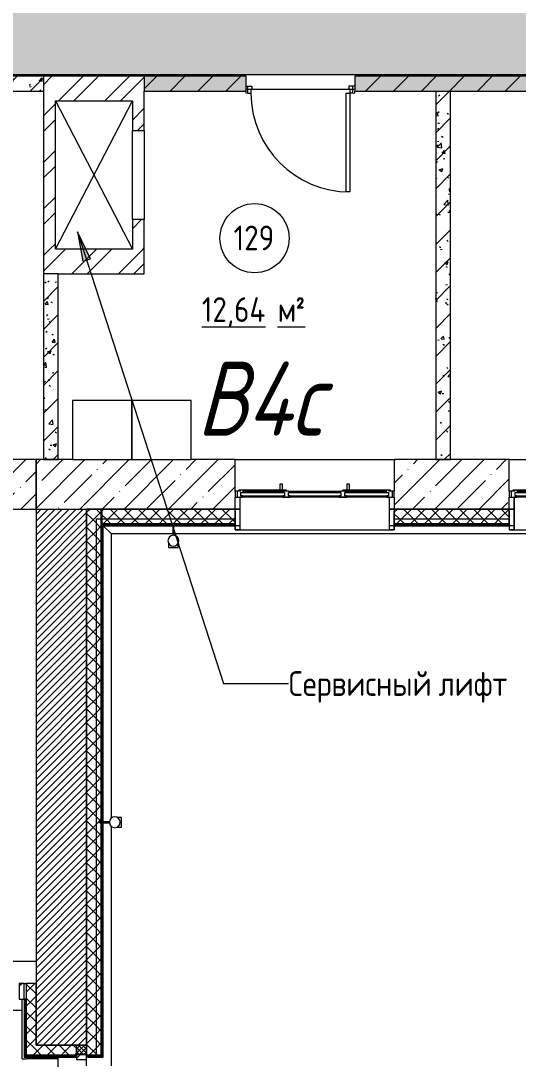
# Model space of a CAD drawing. Header units: millimetres. Extents: x -515342 to 330399, y -224905 to 507333.
# Drawn here: x -315253 to -310217, y -38691 to -28182 of the extents above; entities that cross this region are included whole.
import ezdxf

# ---------------------------------------------------------------- set-up
doc = ezdxf.new("R2010")
doc.units = ezdxf.units.MM
doc.linetypes.add('ASVP_Невидимые', pattern=[5, 3, -2])
doc.linetypes.add('ASVP_Штриховая_ш3 п1_5', pattern=[4.5, 3, -1.5])
doc.layers.get('0').update_dxf_attribs({"lineweight": 0})
for name, color, linetype, lineweight in [('_ Окна', 7, 'Continuous', 0), ('Аннотация', 7, 'Continuous', 0), ('Витраж', 7, 'Continuous', 0), ('Двери', 7, 'Continuous', 0), ('Линии', 7, 'Continuous', 0), ('Линии разделители', 7, 'ASVP_Штриховая_ш3 п1_5', 0), ('Марки помещений', 7, 'Continuous', 0), ('Мебель', 7, 'Continuous', 0), ('Обобщенные модели', 7, 'Continuous', 0), ('Ограждение', 7, 'Continuous', 0), ('Окна', 7, 'Continuous', 0), ('Панели витража', 7, 'Continuous', 0), ('Перекрытие', 7, 'Continuous', 0), ('Стены внутренние', 7, 'Continuous', 0), ('Стены наружные', 7, 'Continuous', 0), ('Стены несущие', 7, 'Continuous', 0), ('Стены отделка', 7, 'Continuous', 0), ('Стены перегородки', 7, 'Continuous', 0), ('Стены штриховка', 7, 'Continuous', 0), ('экспертиза категории', 1, 'Continuous', 0), ('экспертиза условные обозначения', 1, 'Continuous', 0)]:
    doc.layers.add(name, color=color, linetype=linetype, lineweight=lineweight)
doc.styles.add('GOST Common_1', font='', dxfattribs={"width": 0.9, "height": 250})
doc.styles.add('GOST Common_2', font='', dxfattribs={"width": 0.9, "height": 250})
doc.styles.add('mytext', font='isocpeur.ttf', dxfattribs={"width": 0.8, "oblique": 14.999978})
doc.styles.get('GOST Common_1').set_extended_font_data('GOST Common')
doc.styles.get('GOST Common_2').set_extended_font_data('GOST Common')
pattern_1 = [(45, (0, 0), (-70.71068, 70.71068), []), (135, (0, 0), (-70.71068, -70.71068), [])]
pattern_2 = [(45, (-374753.14, -35598.53), (-141.42136, 141.42136), [])]
pattern_3 = [(50, (-374753.14, -35598.53), (364.3679, -31.8783), [38.1, -419.1]), (355, (-374753.14, -35598.53), (-70.4859, 382.1133), [30.48, -335.28]), (100.451, (-374722.78, -35601.2), (293.885, 350.2334), [32.38, -356.18]), (46.184, (-374753.14, -35496.93), (542.1585, -84.0858), [57.15, -628.65]), (96.636, (-374707.96, -35503.94), (474.805, 494.8554), [48.57, -534.27]), (351.184, (-374753.14, -35496.93), (474.81, 494.85), [45.72, -502.92]), (21, (-374702.34, -35522.33), (303.2285, -204.5305), [38.1, -419.1]), (326, (-374702.34, -35522.33), (123.6039, 368.376), [30.48, -335.28]), (71.451, (-374677.07, -35539.37), (426.8341, 163.8427), [32.38, -356.18]), (37.5, (-374753.14, -35598.53), (6.17665, 169.11015), [16.764, -314.452, 16.764, -323.596, -336.55]), (37.5, (-374753.14, -35598.53), (6.17665, 169.11015), [-671.576, 16.764, -319.786]), (7.5, (-374753.14, -35598.53), (133.63888, 200.3615), [16.764, -177.292, 16.764, -306.832, -128.27]), (7.5, (-374753.14, -35598.53), (133.63888, 200.3615), [-517.652, 16.764, -111.506]), (327.5, (-374866.43, -35598.53), (271.18182, -11.45836), [16.764, -110.236, 16.764, -379.476, -525.78]), (327.5, (-374866.43, -35598.53), (271.18182, -11.45836), [-523.24, 16.764, -509.016]), (317.5, (-374917.23, -35598.53), (296.2585, 50.85285), [16.764, -148.336, 16.764, -246.38, -373.38]), (317.5, (-374917.23, -35598.53), (296.2585, 50.85285), [-428.244, 16.764, -356.616])]
pattern_4 = [(45, (-374753.14, -35598.53), (-235.7317, 235.7317), []), (45, (-374596, -35598.53), (-235.7317, 235.7317), [])]

# ---------------------------------------------------------------- blocks, each defined once
blk = doc.blocks.new('Окно_ПВХ_3Створки_1Фрамуга-верх - АР_Окно_ОП_1820_h_х1570_3ст2фр-в-9695280-О_АР_П_1_0_000_План 1 этажа')
at = {"layer": '_ Окна'}
for p, q in [((-729, 130), (-805, 130)), ((-805, 130), (-805, 70)), ((-785, 70), (-785, 130)), ((-747, 84), (-747, 116)), ((-747, 116), (-729, 116)), ((-729, 116), (-729, 130)), ((-323, 116), (-729, 116)), ((-247, 130), (-323, 130)), ((-323, 130), (-323, 116)), ((-323, 116), (-305, 116)), ((-305, 116), (-305, 84)), ((-265, 84), (-265, 116)), ((-265, 116), (-247, 116)), ((-247, 116), (-247, 130)), ((247, 116), (-247, 116)), ((323, 130), (247, 130)), ((247, 130), (247, 116)), ((247, 116), (265, 116)), ((265, 116), (265, 84)), ((305, 84), (305, 116)), ((305, 116), (323, 116)), ((323, 116), (323, 130)), ((729, 116), (323, 116)), ((729, 130), (729, 116)), ((805, 130), (729, 130)), ((729, 116), (747, 116)), ((747, 116), (747, 84)), ((785, 70), (785, 130)), ((805, 70), (805, 130)), ((-805, 70), (-747, 70)), ((-765, 56), (-765, 70)), ((-680, 56), (-765, 56)), ((-305, 84), (-747, 84)), ((-680, 70), (-680, 56)), ((-372, 70), (-372, 56)), ((-287, 56), (-372, 56)), ((-305, 70), (-265, 70)), ((-287, 70), (-287, 56)), ((265, 84), (-265, 84)), ((265, 70), (305, 70)), ((287, 56), (287, 70)), ((372, 56), (287, 56)), ((747, 84), (305, 84)), ((372, 70), (372, 56)), ((680, 70), (680, 56)), ((765, 56), (680, 56)), ((747, 70), (805, 70)), ((765, 70), (765, 56))]:
    blk.add_line(p, q, dxfattribs=at)
at = {"layer": 'Окна'}
for p, q in [((-729, 130), (-323, 130)), ((-247, 130), (247, 130)), ((323, 130), (729, 130)), ((-305, 70), (-729, 70)), ((-372, 56), (-680, 56)), ((-348.5, -4), (-348.5, 56)), ((-328.5, 56), (-328.5, -4)), ((265, 70), (-265, 70)), ((729, 70), (305, 70)), ((328.5, -4), (328.5, 56)), ((348.5, 56), (348.5, -4)), ((680, 56), (372, 56)), ((-328.5, -4), (-348.5, -4)), ((348.5, -4), (328.5, -4))]:
    blk.add_line(p, q, dxfattribs=at)
blk = doc.blocks.new('Окно_ПВХ_3Створки_1Фрамуга-верх - АР_Окно_ОП_1820_h_х1570_3ст2фр-в-9800995-О_АР_П_1_0_000_План 1 этажа')
at = {"layer": '_ Окна'}
for p, q in [((-729, 130), (-805, 130)), ((-805, 130), (-805, 70)), ((-785, 70), (-785, 130)), ((-747, 84), (-747, 116)), ((-747, 116), (-729, 116)), ((-729, 116), (-729, 130)), ((-323, 116), (-729, 116)), ((-247, 130), (-323, 130)), ((-323, 130), (-323, 116)), ((-323, 116), (-305, 116)), ((-305, 116), (-305, 84)), ((-265, 84), (-265, 116)), ((-265, 116), (-247, 116)), ((-247, 116), (-247, 130)), ((247, 116), (-247, 116)), ((323, 130), (247, 130)), ((247, 130), (247, 116)), ((247, 116), (265, 116)), ((265, 116), (265, 84)), ((305, 84), (305, 116)), ((305, 116), (323, 116)), ((323, 116), (323, 130)), ((729, 116), (323, 116)), ((729, 130), (729, 116)), ((805, 130), (729, 130)), ((729, 116), (747, 116)), ((747, 116), (747, 84)), ((785, 70), (785, 130)), ((805, 70), (805, 130)), ((-805, 70), (-747, 70)), ((-765, 56), (-765, 70)), ((-680, 56), (-765, 56)), ((-305, 84), (-747, 84)), ((-680, 70), (-680, 56)), ((-372, 70), (-372, 56)), ((-287, 56), (-372, 56)), ((-305, 70), (-265, 70)), ((-287, 70), (-287, 56)), ((265, 84), (-265, 84)), ((265, 70), (305, 70)), ((287, 56), (287, 70)), ((372, 56), (287, 56)), ((747, 84), (305, 84)), ((372, 70), (372, 56)), ((680, 70), (680, 56)), ((765, 56), (680, 56)), ((747, 70), (805, 70)), ((765, 70), (765, 56))]:
    blk.add_line(p, q, dxfattribs=at)
at = {"layer": 'Окна'}
for p, q in [((-729, 130), (-323, 130)), ((-247, 130), (247, 130)), ((323, 130), (729, 130)), ((-305, 70), (-729, 70)), ((-372, 56), (-680, 56)), ((-348.5, -4), (-348.5, 56)), ((-328.5, 56), (-328.5, -4)), ((265, 70), (-265, 70)), ((729, 70), (305, 70)), ((328.5, -4), (328.5, 56)), ((348.5, 56), (348.5, -4)), ((680, 56), (372, 56)), ((-328.5, -4), (-348.5, -4)), ((348.5, -4), (328.5, -4))]:
    blk.add_line(p, q, dxfattribs=at)
blk = doc.blocks.new('Прямоугольный импост - АР_Откос_Металлический_50х330 Белый Левый-V32-О_АР_П_1_0_000_План 1 этажа')
at = {"layer": 'Витраж'}
for p, q in [((83985, 2595), (82475, 2595)), ((82475, 2265), (83985, 2265))]:
    blk.add_line(p, q, dxfattribs=at)
blk = doc.blocks.new('Прямоугольный импост - АР_Откос_Металлический_50х330 Белый Правый-V33-О_АР_П_1_0_000_План 1 этажа')
at = {"layer": 'Витраж', "lineweight": 18}
for p, q in [((-50, -40), (-50, 290)), ((-50, 290), (-49, 290)), ((-49, 290), (-49, -39)), ((-1, -39), (-1, 150)), ((-1, 150), (0, 150)), ((0, 150), (0, -40)), ((0, -40), (-50, -40)), ((-49, -39), (-1, -39))]:
    blk.add_line(p, q, dxfattribs=at)
blk = doc.blocks.new('Прямоугольный импост - АР_Откос_Металлический_50х330 Коричневый Левый-9899770-О_АР_П_1_0_000_План 1 этажа')
at = {"layer": 'Витраж'}
for p, q in [((19241, 2595), (17731, 2595)), ((17731, 2265), (19241, 2265))]:
    blk.add_line(p, q, dxfattribs=at)
blk = doc.blocks.new('Прямоугольный импост - АР_Откос_Металлический_50х330 Коричневый Правый-9899914-О_АР_П_1_0_000_План 1 этажа')
at = {"layer": 'Витраж', "lineweight": 18}
for p, q in [((-50, -40), (-50, 290)), ((-50, 290), (-49, 290)), ((-49, 290), (-49, -39)), ((-1, -39), (-1, 150)), ((-1, 150), (0, 150)), ((0, 150), (0, -40)), ((0, -40), (-50, -40)), ((-49, -39), (-1, -39))]:
    blk.add_line(p, q, dxfattribs=at)
blk = doc.blocks.new('Прямоугольный импост - АР_Откос_Металлический_50х330 Коричневый Левый-9899768-О_АР_П_1_0_000_План 1 этажа')
at = {"layer": 'Витраж', "lineweight": 18}
for p, q in [((-50, 290), (-50, -40)), ((-49, 290), (-50, 290)), ((-49, -39), (-49, 290)), ((0, 150), (-1, 150)), ((-1, 150), (-1, -39)), ((0, -40), (0, 150)), ((-50, -40), (0, -40)), ((-1, -39), (-49, -39))]:
    blk.add_line(p, q, dxfattribs=at)
blk = doc.blocks.new('Прямоугольный импост - АР_Импост_50х160 _вертикальный импост витража_-9630991-О_АР_П_1_0_000_План 1 этажа')
at = {"layer": 'Витраж'}
h = blk.add_hatch(dxfattribs=at)
h.set_pattern_fill('FP_14', color=256, style=0, pattern_type=2)
h.set_pattern_definition([(315, (-59535, -2470.06), (106.066, 106.066), [])])
h.paths.add_polyline_path([(-50, 15), (0, 15), (0, -145), (-50, -145), (-50, -33)])
at = {"layer": 'Витраж', "lineweight": 18}
for p, q in [((-50, 15), (0, 15)), ((-50, -145), (-50, 15)), ((0, 15), (0, -145)), ((0, -145), (-50, -145))]:
    blk.add_line(p, q, dxfattribs=at)
blk = doc.blocks.new('ASVP_ОМ_Водосточная труба_Слив - Слив Белый-10082852-О_АР_П_1_0_000_План 1 этажа')
at = {"layer": 'Обобщенные модели'}
for p, q in [((23, 50), (70, 50)), ((70, -50), (22, -50))]:
    blk.add_line(p, q, dxfattribs=at)
at = {"layer": 'Обобщенные модели', "flags": 128}
blk.add_lwpolyline([(70, 50), (70, 49), (70, 44), (70, 37), (70, 28), (70, 18), (70, 6), (70, -6), (70, -18), (70, -28), (70, -37), (70, -44), (70, -49), (70, -50)], dxfattribs=at)
blk = doc.blocks.new('Влж_Водосточная труба_Хомут - Хомут-10082788-О_АР_П_1_0_000_План 1 этажа')
at = {"layer": 'Обобщенные модели'}
for p, q in [((60397, -690), (60302, -690)), ((60302, -700), (60302, -690)), ((60302, -700), (60397, -700))]:
    blk.add_line(p, q, dxfattribs=at)
for start, end in [(90, 270), (270, 90)]:
    blk.add_arc((60452, -695), 55, start, end, dxfattribs=at)
blk.add_open_spline([(60397, -690), (60397, -690), (60397, -690), (60397, -690), (60397, -691), (60397, -691), (60397, -692), (60397, -693), (60397, -693), (60397, -694), (60397, -695), (60397, -696), (60397, -697), (60397, -697), (60397, -698), (60397, -699), (60397, -700), (60397, -700), (60397, -700)], degree=3, knots=[0, 0, 0, 0, 0.055556, 0.111111, 0.166667, 0.222222, 0.277778, 0.333333, 0.388889, 0.444444, 0.513889, 0.548611, 0.583333, 0.652778, 0.722222, 0.791667, 0.861111, 1, 1, 1, 1], dxfattribs=at)
blk = doc.blocks.new('Влж_Водосточная труба_Хомут - Хомут-9753428-О_АР_П_1_0_000_План 1 этажа')
at = {"layer": 'Обобщенные модели'}
for p, q in [((61040, 2305), (61040, 2210)), ((61040, 2305), (61050, 2305)), ((61050, 2210), (61050, 2305))]:
    blk.add_line(p, q, dxfattribs=at)
for start, end in [(0, 180), (180, 360)]:
    blk.add_arc((61045, 2155), 55, start, end, dxfattribs=at)
blk.add_open_spline([(61050, 2210), (61050, 2210), (61050, 2210), (61050, 2210), (61049, 2210), (61049, 2210), (61048, 2210), (61048, 2210), (61047, 2210), (61046, 2210), (61045, 2210), (61044, 2210), (61044, 2210), (61043, 2210), (61042, 2210), (61041, 2210), (61040, 2210), (61040, 2210), (61040, 2210)], degree=3, knots=[0, 0, 0, 0, 0.055556, 0.111111, 0.166667, 0.222222, 0.277778, 0.333333, 0.388889, 0.444444, 0.513889, 0.548611, 0.583333, 0.652778, 0.722222, 0.791667, 0.861111, 1, 1, 1, 1], dxfattribs=at)
blk = doc.blocks.new('ASVP_ОМ_Водосточная труба_Слив - Слив-9747398-О_АР_П_1_0_000_План 1 этажа')
at = {"layer": 'Обобщенные модели'}
for p, q in [((22, 50), (70, 50)), ((70, -50), (22, -50))]:
    blk.add_line(p, q, dxfattribs=at)
at = {"layer": 'Обобщенные модели', "flags": 128}
blk.add_lwpolyline([(70, 50), (70, 49), (70, 44), (70, 37), (70, 28), (70, 18), (70, 6), (70, -6), (70, -18), (70, -28), (70, -37), (70, -44), (70, -49), (70, -50)], dxfattribs=at)
blk = doc.blocks.new('Панели_Витраж ТПТ75_Заполнение - АР_ПанельВитража_Монтажный зазор_100мм-10132439-О_АР_П_1_0_000_План 1 этажа')
at = {"layer": 'Панели витража'}
h = blk.add_hatch(dxfattribs=at)
h.set_pattern_fill('FP_35', color=256, style=0, pattern_type=2)
h.set_pattern_definition([(135, (-2997.5, -60165), (-21.213203, -21.213203), []), (225, (-2997.5, -60165), (21.213203, -21.213203), [])])
h.paths.add_polyline_path([(47, -100), (47, 0), (-47, 0), (-47, -100), (-16, -100)])
at = {"layer": 'Панели витража', "lineweight": 18}
for p, q in [((47, 0), (-47, 0)), ((-47, 0), (-47, -100)), ((47, -100), (47, 0)), ((-47, -100), (47, -100))]:
    blk.add_line(p, q, dxfattribs=at)
blk = doc.blocks.new('Прямоугольный импост - АР_Импост_50х100 _импост витража_-10099509-О_АР_П_1_0_000_План 1 этажа')
at = {"layer": 'Витраж'}
h = blk.add_hatch(dxfattribs=at)
h.set_pattern_fill('FP_36', color=256, style=0, pattern_type=2)
h.set_pattern_definition([(225, (-3070, 60165), (106.066, -106.066), [])])
h.paths.add_polyline_path([(25, 24), (25, 0), (-25, 0), (-25, 100), (25, 100)])
at = {"layer": 'Витраж', "lineweight": 18}
for p, q in [((-25, 100), (25, 100)), ((-25, 0), (-25, 100)), ((25, 0), (-25, 0)), ((25, 100), (25, 0))]:
    blk.add_line(p, q, dxfattribs=at)
blk = doc.blocks.new('Ограждение - Ограждение-9978475-О_АР_П_1_0_000_План 1 этажа')
at = {"layer": 'Ограждение'}
for p, q in [((60417, 2223), (60335, 2305)), ((60417, -653), (60417, 2223)), ((61040, 2223), (60417, 2223)), ((79873, 2223), (61050, 2223)), ((60417, -3159), (60417, -737)), ((60167, -3159), (60167, -3050))]:
    blk.add_line(p, q, dxfattribs=at)
blk = doc.blocks.new('СД_Люблино_Фасады_rvt-1-О_АР_П_1_0_000_План 1 этажа')
at = {"layer": 'Стены внутренние'}
h = blk.add_hatch(dxfattribs=at)
h.set_pattern_fill('FP_1', color=256, style=0, pattern_type=2)
h.set_pattern_definition([(45, (0, 0), (-224.5064, 224.5064), []), (45, (224.5, 0), (-224.5064, 224.5064), [396.875, -79.375, 3.353, -76.022])])
h.paths.add_polyline_path([(80025, 2475), (82425, 2475), (82425, 2975), (80025, 2975), (80025, 2595)])
h.paths.add_polyline_path([(84035, 2475), (85825, 2475), (85825, 2975), (84035, 2975), (84035, 2595)])
h.paths.add_polyline_path([(77242, 2475), (77615, 2475), (77615, 2975), (76429, 2975), (76429, 2475)])
h.paths.add_polyline_path([(71654, 2475), (74019, 2475), (74019, 2975), (71654, 2975), (71654, 2595)])
h.paths.add_polyline_path([(70044, 2475), (70044, 2975), (68833, 2975), (68833, 2475), (69547, 2475)])
h.paths.add_polyline_path([(66582, 2475), (67223, 2475), (67223, 2975), (66055, 2975), (66055, 2475)])
h.paths.add_polyline_path([(63917, 2475), (64445, 2475), (64445, 2975), (63280, 2975), (63280, 2475)])
h.paths.add_polyline_path([(59655, 2475), (61670, 2475), (61670, 2975), (59655, 2975)])
at = {"layer": 'Стены наружные'}
h = blk.add_hatch(dxfattribs=at)
h.set_pattern_fill('FP_12', color=256, style=0, pattern_type=2)
h.set_pattern_definition([(45, (0, 0), (-35.35534, 35.35534), [])])
h.paths.add_polyline_path([(59655, -2950), (60165, -2950), (60165, 2475), (59655, 2475), (59655, -2437)])
h = blk.add_hatch(dxfattribs=at)
h.set_pattern_fill('FP_10', color=256, style=0, pattern_type=2)
h.set_pattern_definition(pattern_1)
h.paths.add_polyline_path([(71654, 2375), (74019, 2375), (74019, 2475), (71654, 2475), (71654, 2460)])
h.paths.add_polyline_path([(77615, 2375), (77615, 2475), (76429, 2475), (76429, 2375), (77242, 2375)])
h.paths.add_polyline_path([(63280, 2375), (64445, 2375), (64445, 2475), (63280, 2475), (63280, 2460)])
h.paths.add_polyline_path([(60363, 2375), (61670, 2375), (61670, 2475), (60325, 2475), (60325, 2375)])
h.paths.add_polyline_path([(66582, 2375), (67223, 2375), (67223, 2475), (66055, 2475), (66055, 2375)])
h.paths.add_polyline_path([(60265, 2375), (60315, 2375), (60315, 2475), (60165, 2475), (60165, 2375)])
h.paths.add_polyline_path([(70044, 2375), (70044, 2475), (68833, 2475), (68833, 2375), (69247, 2375)])
h = blk.add_hatch(dxfattribs=at)
h.set_pattern_fill('FP_10', color=256, style=0, pattern_type=2)
h.set_pattern_definition(pattern_1)
h.paths.add_polyline_path([(60265, -3050), (60265, 2375), (60165, 2375), (60165, -3050)])
h = blk.add_hatch(dxfattribs=at)
h.set_pattern_fill('FP_10', color=256, style=0, pattern_type=2)
h.set_pattern_definition(pattern_1)
h.paths.add_polyline_path([(77242, 2325), (77615, 2325), (77615, 2375), (76429, 2375), (76429, 2325)])
h.paths.add_polyline_path([(63280, 2325), (64445, 2325), (64445, 2375), (63280, 2375)])
h.paths.add_polyline_path([(73688, 2325), (74019, 2325), (74019, 2375), (71654, 2375), (71654, 2325), (71912, 2325)])
h.paths.add_polyline_path([(66055, 2325), (67223, 2325), (67223, 2375), (66055, 2375)])
h.paths.add_polyline_path([(68833, 2325), (70044, 2325), (70044, 2375), (68833, 2375)])
h.paths.add_polyline_path([(60325, 2325), (61670, 2325), (61670, 2375), (60325, 2375)])
h.paths.add_polyline_path([(60265, 2325), (60315, 2325), (60315, 2375), (60265, 2375)])
h = blk.add_hatch(dxfattribs=at)
h.set_pattern_fill('FP_10', color=256, style=0, pattern_type=2)
h.set_pattern_definition(pattern_1)
h.paths.add_polyline_path([(60315, -3050), (60315, -700), (60302, -699), (60302, -690), (60315, -690), (60315, 2325), (60265, 2325), (60265, -3050)])
h = blk.add_hatch(dxfattribs=at)
h.set_pattern_fill('FP_10', color=256, style=0, pattern_type=2)
h.set_pattern_definition(pattern_1)
h.paths.add_polyline_path([(59655, -3050), (59655, -2325), (59555, -2325), (59555, -3050)])
h = blk.add_hatch(dxfattribs=at)
h.set_pattern_fill('FP_10', color=256, style=0, pattern_type=2)
h.set_pattern_definition(pattern_1)
h.paths.add_polyline_path([(59919, -3050), (60065, -3050), (60065, -2950), (59655, -2950), (59655, -3050)])
at = {"layer": 'Перекрытие'}
blk.add_line((59875, -3070), (59875, -7880), dxfattribs=at)
at = {"layer": 'Стены внутренние'}
for p, q in [((61670, 2975), (63280, 2975)), ((64445, 2975), (66055, 2975)), ((61719, 2475), (61670, 2475)), ((63280, 2475), (63231, 2475)), ((64494, 2475), (64445, 2475)), ((61719, 2305), (61670, 2305)), ((63279, 2305), (63230, 2305)), ((64494, 2305), (64446, 2305)), ((56440, -2100), (59655, -2100)), ((59515, -3090), (59515, -2485)), ((59515, -2600), (42205, -2600)), ((59515, -3090), (59555, -3090)), ((59875, -3090), (59555, -3090)), ((59875, -3090), (59875, -3070))]:
    blk.add_line(p, q, dxfattribs=at)
at = {"layer": 'Стены наружные'}
for p, q in [((61670, 2475), (61719, 2475)), ((63231, 2475), (63280, 2475)), ((64445, 2475), (64494, 2475))]:
    blk.add_line(p, q, dxfattribs=at)
at = {"layer": 'Стены несущие'}
for p, q in [((59655, 2975), (59655, 2475)), ((60025, 2975), (59655, 2975)), ((61670, 2975), (61225, 2975)), ((61670, 2655), (61670, 2975)), ((64445, 2975), (63280, 2975)), ((63280, 2975), (63280, 2655)), ((64445, 2655), (64445, 2975)), ((61670, 2475), (61670, 2595)), ((63280, 2595), (63280, 2475)), ((64445, 2475), (64445, 2595)), ((60165, 2475), (61670, 2475)), ((63280, 2475), (64445, 2475))]:
    blk.add_line(p, q, dxfattribs=at)
at = {"layer": 'Стены отделка', "lineweight": 9}
for p, q in [((60315, 2475), (60165, 2475)), ((60165, 2475), (60165, 2375)), ((61670, 2475), (60325, 2475)), ((61670, 2375), (61670, 2475)), ((64445, 2475), (63280, 2475)), ((63280, 2475), (63280, 2375)), ((64445, 2375), (64445, 2475)), ((60165, 2375), (60165, 2325)), ((60165, 2375), (60165, 2325)), ((60165, 2325), (60165, -3050)), ((61670, 2325), (61670, 2375)), ((61670, 2315), (61670, 2325)), ((61670, 2305), (61670, 2315)), ((63280, 2375), (63280, 2325)), ((63280, 2325), (63280, 2315)), ((63280, 2315), (63280, 2305)), ((64445, 2325), (64445, 2375)), ((64445, 2315), (64445, 2325)), ((64445, 2305), (64445, 2315)), ((60335, 2305), (61040, 2305)), ((60335, -690), (60335, 2305)), ((61050, 2305), (61670, 2305)), ((63280, 2305), (64445, 2305)), ((60335, -3070), (60335, -700)), ((59655, -2325), (59555, -2325)), ((59555, -2325), (59555, -3050)), ((59655, -2950), (59655, -2325)), ((59536, -2485), (59535, -2485)), ((59535, -2485), (59535, -3070)), ((59545, -2485), (59536, -2485)), ((60065, -2950), (59655, -2950)), ((60065, -3050), (60065, -2950)), ((59535, -3070), (59536, -3070)), ((59536, -3070), (59545, -3070)), ((59555, -3050), (59655, -3050)), ((59555, -3070), (59755, -3070)), ((59655, -3050), (60065, -3050)), ((59755, -3070), (60065, -3070)), ((60065, -3069), (60065, -3060)), ((60065, -3070), (60065, -3069)), ((60165, -3050), (60265, -3050)), ((60175, -3060), (60175, -3069)), ((60175, -3069), (60175, -3070)), ((60175, -3070), (60315, -3070)), ((60265, -3050), (60315, -3050)), ((60325, -3070), (60334, -3070)), ((60334, -3070), (60335, -3070))]:
    blk.add_line(p, q, dxfattribs=at)
at = {"layer": 'Стены перегородки'}
for p, q in [((59655, 2475), (59655, -2950)), ((60165, -2950), (60165, 2475)), ((60325, 2475), (60315, 2475)), ((60315, 2375), (60315, 2475)), ((60325, 2375), (60325, 2475)), ((60315, 2325), (60315, 2375)), ((60325, 2325), (60325, 2375)), ((60325, 2315), (60325, 2325)), ((60325, 2305), (60325, 2315)), ((60315, 2284), (60315, 2305)), ((60315, 2305), (60315, 2284)), ((60315, 2234), (60315, 2284)), ((60315, 2284), (60315, 2234)), ((60315, -690), (60315, 2234)), ((60315, 2234), (60315, -690)), ((60325, -690), (60325, 2305)), ((60315, -3050), (60315, -700)), ((60315, -700), (60315, -3050)), ((60325, -3060), (60325, -700)), ((59555, -2485), (59545, -2485)), ((59545, -2485), (59545, -3060)), ((59555, -3050), (59555, -2485)), ((59655, -2950), (60165, -2950)), ((59555, -3060), (59545, -3060)), ((59545, -3070), (59555, -3070)), ((59755, -3050), (59555, -3050)), ((59755, -3060), (59555, -3060)), ((60065, -3050), (59755, -3050)), ((60065, -3060), (59755, -3060)), ((60065, -3060), (60065, -3050)), ((60315, -3050), (60175, -3050)), ((60175, -3050), (60175, -3060)), ((60175, -3060), (60315, -3060)), ((60325, -3060), (60315, -3060)), ((60315, -3070), (60325, -3070))]:
    blk.add_line(p, q, dxfattribs=at)
at = {"layer": 'Стены штриховка'}
for p, q in [((59655, 2475), (60165, 2475)), ((60265, 2375), (60315, 2375)), ((60265, 2325), (60265, 2375)), ((60265, 2284), (60265, 2325)), ((60315, 2315), (60315, 2325)), ((60315, 2305), (60315, 2315)), ((60325, 2375), (61670, 2375)), ((60325, 2325), (61670, 2325)), ((61670, 2325), (60325, 2325)), ((60325, 2315), (61670, 2315)), ((63280, 2375), (64445, 2375)), ((63280, 2325), (64445, 2325)), ((64445, 2325), (63280, 2325)), ((63280, 2315), (64445, 2315)), ((60265, 2234), (60265, 2284)), ((60265, -3050), (60265, 2234)), ((60335, 2305), (60334, 2305)), ((60334, -690), (60334, 2305)), ((60334, -3069), (60334, -700)), ((59536, -2485), (59536, -3069)), ((59536, -3069), (59535, -3069)), ((59535, -3069), (59535, -3070)), ((59535, -3070), (59536, -3070)), ((59536, -3069), (59536, -3070)), ((59545, -3069), (59536, -3069)), ((59555, -3069), (59545, -3069)), ((59545, -3070), (59545, -3069)), ((59545, -3070), (59555, -3070)), ((59755, -3069), (59555, -3069)), ((60065, -3069), (59755, -3069)), ((60175, -3069), (60315, -3069)), ((60325, -3069), (60315, -3069)), ((60315, -3070), (60325, -3070)), ((60334, -3069), (60325, -3069)), ((60325, -3069), (60325, -3070)), ((60334, -3070), (60334, -3069)), ((60335, -3069), (60334, -3069)), ((60334, -3070), (60335, -3070)), ((60335, -3070), (60335, -3069))]:
    blk.add_line(p, q, dxfattribs=at)
at = {"layer": 'Витраж', "lineweight": 9, "extrusion": (0, 0, -1)}
for name, p in [('Прямоугольный импост - АР_Откос_Металлический_50х330 Коричневый Правый-9899914-О_АР_П_1_0_000_План 1 этажа', (-61670, 2305)), ('Прямоугольный импост - АР_Откос_Металлический_50х330 Белый Правый-V33-О_АР_П_1_0_000_План 1 этажа', (-64445, 2305))]:
    blk.add_blockref(name, p, dxfattribs=at)
at = {"layer": 'Витраж', "lineweight": 9}
for name, p in [('Прямоугольный импост - АР_Откос_Металлический_50х330 Коричневый Левый-9899770-О_АР_П_1_0_000_План 1 этажа', (43989, 0)), ('Прямоугольный импост - АР_Откос_Металлический_50х330 Коричневый Левый-9899768-О_АР_П_1_0_000_План 1 этажа', (63280, 2305)), ('Прямоугольный импост - АР_Откос_Металлический_50х330 Белый Левый-V32-О_АР_П_1_0_000_План 1 этажа', (-17980, 0))]:
    blk.add_blockref(name, p, dxfattribs=at)
at = {"layer": 'Витраж', "lineweight": 9, "extrusion": (0, 0, -1)}
for name, p, rotation in [('Прямоугольный импост - АР_Импост_50х160 _вертикальный импост витража_-9630991-О_АР_П_1_0_000_План 1 этажа', (-59535, -2470), 180), ('Прямоугольный импост - АР_Импост_50х100 _импост витража_-10099509-О_АР_П_1_0_000_План 1 этажа', (-60165, -3070), 270.0000000000001)]:
    blk.add_blockref(name, p, dxfattribs=dict(at, rotation=rotation))
at = {"layer": 'Обобщенные модели', "lineweight": 9}
for name in ['Влж_Водосточная труба_Хомут - Хомут-9753428-О_АР_П_1_0_000_План 1 этажа', 'Влж_Водосточная труба_Хомут - Хомут-10082788-О_АР_П_1_0_000_План 1 этажа']:
    blk.add_blockref(name, (0, 0), dxfattribs=at)
at = {"layer": 'Обобщенные модели', "lineweight": 9, "extrusion": (0, 0, -1)}
for name, p, rotation in [('ASVP_ОМ_Водосточная труба_Слив - Слив-9747398-О_АР_П_1_0_000_План 1 этажа', (-61045, 2155), 269.9999999999993), ('ASVP_ОМ_Водосточная труба_Слив - Слив Белый-10082852-О_АР_П_1_0_000_План 1 этажа', (-60451, -695), 180)]:
    blk.add_blockref(name, p, dxfattribs=dict(at, rotation=rotation))
at = {"layer": 'Ограждение', "lineweight": 9}
blk.add_blockref('Ограждение - Ограждение-9978475-О_АР_П_1_0_000_План 1 этажа', (0, 0), dxfattribs=at)
at = {"layer": 'Окна', "lineweight": 9, "rotation": 180}
for name, p in [('Окно_ПВХ_3Створки_1Фрамуга-верх - АР_Окно_ОП_1820_h_х1570_3ст2фр-в-9800995-О_АР_П_1_0_000_План 1 этажа', (62475, 2725)), ('Окно_ПВХ_3Створки_1Фрамуга-верх - АР_Окно_ОП_1820_h_х1570_3ст2фр-в-9695280-О_АР_П_1_0_000_План 1 этажа', (65250, 2725))]:
    blk.add_blockref(name, p, dxfattribs=at)
at = {"layer": 'Панели витража', "lineweight": 9, "rotation": 269.9999999999999}
blk.add_blockref('Панели_Витраж ТПТ75_Заполнение - АР_ПанельВитража_Монтажный зазор_100мм-10132439-О_АР_П_1_0_000_План 1 этажа', (60165, -2998), dxfattribs=at)
blk = doc.blocks.new('Дверь_Деревянная_1 полотно - АР_Дверь_Межкомнатная_1000х2000h_полотно__Г_Пр-9571013-О_АР_П_1_0_000_План 1 этажа')
at = {"layer": 'Двери', "lineweight": 18}
for p, q in [((-500, 95), (-500, 1095)), ((-500, 1095), (-460, 1095)), ((-460, 95), (-460, 1095)), ((-530, 95), (-500, 95)), ((-530, 95), (-530, 25)), ((-530, 25), (-490, 25)), ((-500, 55), (-500, 95)), ((-460, 95), (-500, 95)), ((-500, 55), (-490, 55)), ((-490, 25), (-490, 55)), ((500, 55), (490, 55)), ((490, 25), (490, 55)), ((530, 25), (490, 25)), ((530, 95), (500, 95)), ((500, 55), (500, 95)), ((530, 95), (530, 25))]:
    blk.add_line(p, q, dxfattribs=at)
at = {"layer": 'Двери', "linetype": 'ASVP_Невидимые', "lineweight": 18}
for p, q in [((-550, 95), (-550, 75)), ((-530, 95), (-550, 95)), ((-550, 25), (-530, 25)), ((530, 95), (550, 95)), ((550, 25), (530, 25)), ((550, 95), (550, 75))]:
    blk.add_line(p, q, dxfattribs=at)
at = {"layer": 'Двери', "lineweight": 18}
blk.add_arc((-500, 95), 1000, 0, 90, dxfattribs=at)
blk = doc.blocks.new('Гардероб встроенный - Шкаф для белья-9121781-О_АР_П_1_0_000_План 1 этажа')
at = {"layer": 'Мебель'}
for p, q in [((600, 0), (0, 0)), ((0, 0), (0, -600)), ((600, -600), (600, 0)), ((0, -600), (600, -600))]:
    blk.add_line(p, q, dxfattribs=at)
blk = doc.blocks.new('ASVP_Марка_Помещение_ДваЗначения - Номер Площадь-685795-О_АР_П_1_0_000_План 1 этажа')
at = {"layer": 'Марки помещений'}
blk.add_circle((0, 0), 3.5, dxfattribs=at)

msp = doc.modelspace()

# ---------------------------------------------------------------- hatches: boundary and pattern name
at = {"layer": 'Аннотация'}
msp.add_hatch(color=256, dxfattribs=at).paths.add_polyline_path([(-314677.9132, -30318.1216), (-314623.2489, -30615.7316), (-314548.0844, -30591.4427)])
at = {"layer": 'Стены внутренние'}
h = msp.add_hatch(dxfattribs=at)
h.set_pattern_fill('FP_3', color=256, style=0, pattern_type=2)
h.set_pattern_definition(pattern_2)
h.paths.add_polyline_path([(-315278.2873, -28893.5295), (-315023.1427, -28893.5295), (-315023.1427, -28743.5295), (-316073.1427, -28743.5295), (-316073.1427, -28893.5295)])
h.paths.add_polyline_path([(-317173.1427, -28893.5295), (-317173.1427, -28743.5295), (-318308.1427, -28743.5295), (-318308.1427, -28893.5295), (-317943.3285, -28893.5295)])
h = msp.add_hatch(dxfattribs=at)
h.set_pattern_fill('FP_4', color=256, style=0, pattern_type=2)
h.set_pattern_definition(pattern_3)
h.paths.add_polyline_path([(-315278.2873, -28893.5295), (-315023.1427, -28893.5295), (-315023.1427, -28743.5295), (-316073.1427, -28743.5295), (-316073.1427, -28893.5295)])
h.paths.add_polyline_path([(-317173.1427, -28893.5295), (-317173.1427, -28743.5295), (-318308.1427, -28743.5295), (-318308.1427, -28893.5295), (-317943.3285, -28893.5295)])
h = msp.add_hatch(dxfattribs=at)
h.set_pattern_fill('FP_2', color=256, style=0, pattern_type=2)
h.set_pattern_definition(pattern_4)
h.paths.add_polyline_path([(-314123.1427, -28993.5295), (-314123.1427, -28743.5295), (-315023.1427, -28743.5295), (-315023.1427, -28993.5295), (-314903.1427, -28993.5295)])
h = msp.add_hatch(dxfattribs=at)
h.set_pattern_fill('FP_2', color=256, style=0, pattern_type=2)
h.set_pattern_definition(pattern_4)
h.paths.add_polyline_path([(-314003.1427, -30493.5295), (-314003.1427, -30193.5295), (-314123.1427, -30193.5295), (-314123.1427, -30493.5295)])
h.paths.add_polyline_path([(-314003.1427, -29293.5295), (-314003.1427, -28743.5295), (-314123.1427, -28743.5295), (-314123.1427, -29293.5295)])
h = msp.add_hatch(dxfattribs=at)
h.set_pattern_fill('FP_3', color=256, style=0, pattern_type=2)
h.set_pattern_definition(pattern_2)
h.paths.add_polyline_path([(-309948.2049, -28893.5295), (-309673.1427, -28893.5295), (-309673.1427, -28743.5295), (-311873.1427, -28743.5295), (-311873.1427, -28893.5295)])
h.paths.add_polyline_path([(-305173.1427, -28893.5295), (-304573.1427, -28893.5295), (-304573.1427, -28743.5295), (-305423.1427, -28743.5295), (-305423.1427, -28893.5295)])
h.paths.add_polyline_path([(-312973.1427, -28893.5295), (-312973.1427, -28743.5295), (-314003.1427, -28743.5295), (-314003.1427, -28893.5295), (-313501.5932, -28893.5295)])
h.paths.add_polyline_path([(-308373.1427, -28893.5295), (-306523.1427, -28893.5295), (-306523.1427, -28743.5295), (-308573.1427, -28743.5295), (-308573.1427, -28893.5295)])
h = msp.add_hatch(dxfattribs=at)
h.set_pattern_fill('FP_4', color=256, style=0, pattern_type=2)
h.set_pattern_definition(pattern_3)
h.paths.add_polyline_path([(-309948.2049, -28893.5295), (-309673.1427, -28893.5295), (-309673.1427, -28743.5295), (-311873.1427, -28743.5295), (-311873.1427, -28893.5295)])
h.paths.add_polyline_path([(-305173.1427, -28893.5295), (-304573.1427, -28893.5295), (-304573.1427, -28743.5295), (-305423.1427, -28743.5295), (-305423.1427, -28893.5295)])
h.paths.add_polyline_path([(-312973.1427, -28893.5295), (-312973.1427, -28743.5295), (-314003.1427, -28743.5295), (-314003.1427, -28893.5295), (-313501.5932, -28893.5295)])
h.paths.add_polyline_path([(-308373.1427, -28893.5295), (-306523.1427, -28893.5295), (-306523.1427, -28743.5295), (-308573.1427, -28743.5295), (-308573.1427, -28893.5295)])
h = msp.add_hatch(dxfattribs=at)
h.set_pattern_fill('FP_3', color=256, style=0, pattern_type=2)
h.set_pattern_definition(pattern_2)
h.paths.add_polyline_path([(-310903.1427, -32623.5894), (-310903.1427, -28893.5295), (-311053.1427, -28893.5295), (-311053.1427, -32623.5894)])
h = msp.add_hatch(dxfattribs=at)
h.set_pattern_fill('FP_4', color=256, style=0, pattern_type=2)
h.set_pattern_definition(pattern_3)
h.paths.add_polyline_path([(-310903.1427, -32623.5894), (-310903.1427, -28893.5295), (-311053.1427, -28893.5295), (-311053.1427, -32623.5894)])
h = msp.add_hatch(dxfattribs=at)
h.set_pattern_fill('FP_2', color=256, style=0, pattern_type=2)
h.set_pattern_definition(pattern_4)
h.paths.add_polyline_path([(-315023.1427, -30493.5295), (-314903.1427, -30493.5295), (-314903.1427, -28993.5295), (-315023.1427, -28993.5295), (-315023.1427, -29328.8472)])
h = msp.add_hatch(dxfattribs=at)
h.set_pattern_fill('FP_2', color=256, style=0, pattern_type=2)
h.set_pattern_definition(pattern_4)
h.paths.add_polyline_path([(-314003.1427, -30743.5295), (-314003.1427, -30493.5295), (-315023.1427, -30493.5295), (-315023.1427, -30743.5295), (-314873.1427, -30743.5295)])
h = msp.add_hatch(dxfattribs=at)
h.set_pattern_fill('FP_3', color=256, style=0, pattern_type=2)
h.set_pattern_definition(pattern_2)
h.paths.add_polyline_path([(-315023.1427, -32623.5295), (-314873.1427, -32623.5295), (-314873.1427, -30743.5295), (-315023.1427, -30743.5295), (-315023.1427, -32593.9361)])
h = msp.add_hatch(dxfattribs=at)
h.set_pattern_fill('FP_4', color=256, style=0, pattern_type=2)
h.set_pattern_definition(pattern_3)
h.paths.add_polyline_path([(-315023.1427, -32623.5295), (-314873.1427, -32623.5295), (-314873.1427, -30743.5295), (-315023.1427, -30743.5295), (-315023.1427, -32593.9361)])
h = msp.add_hatch(dxfattribs=at)
h.set_pattern_fill('FP_1', color=256, style=0, pattern_type=2)
h.set_pattern_definition([(45, (-374753.14, -35598.53), (-224.5064, 224.5064), []), (45, (-374528.64, -35598.53), (-224.5064, 224.5064), [396.875, -79.375, 3.353, -76.022])])
h.paths.add_polyline_path([(-315098.1427, -33123.5295), (-315098.1427, -32623.5295), (-315453.1427, -32623.5295), (-315453.1427, -33123.5295), (-315278.2873, -33123.5295)])
at = {"layer": 'экспертиза условные обозначения'}
h = msp.add_hatch(dxfattribs=at)
h.set_pattern_fill('GRASS', color=3, scale=24)
h.set_pattern_definition([(90, (-374753.14, -35598.53), (-431.0523, 431.0523), [114.3, -747.8046]), (45, (-374753.14, -35598.5), (-431.0523, 431.0523), [114.3, -495.3]), (135, (-374753.14, -35598.5), (-431.0523, -431.0523), [114.3, -495.3])])
h.paths.add_polyline_path([(-318658.1427, -27198.5295), (-318308.1427, -27198.5295), (-318308.1427, -26598.5295), (-273318.1427, -26598.5295), (-273318.1427, -29013.5295), (-276943.1427, -29013.5295), (-276943.1427, -29403.5295), (-276173.1427, -29403.5295), (-276173.1427, -32473.5894), (-279060.6037, -32473.5894), (-279032.2134, -29003.5295), (-283878.1427, -29003.5295), (-283878.1427, -32198.5894), (-285248.1427, -32198.5894), (-285248.1427, -29003.5295), (-289153.1427, -29003.5295), (-289153.1427, -28753.7894), (-293372.3527, -28753.7894), (-293372.3527, -32613.5894), (-302134.3783, -32622.5978), (-302134.3783, -28774.0894), (-304358.8783, -28774.0894), (-304358.8783, -28728.5894), (-318308.1427, -28728.5894), (-318308.1427, -28598.5295), (-318658.1427, -28598.5295)])

# ---------------------------------------------------------------- linework, layer by layer
at = {"layer": 'Аннотация'}
for p, q in [((-314677.9132, -30318.1216), (-314623.2489, -30615.7316)), ((-314548.0844, -30591.4427), (-314677.9132, -30318.1216)), ((-314677.9132, -30318.1216), (-313200.7601, -34889.3116)), ((-314623.2489, -30615.7316), (-314548.0844, -30591.4427)), ((-313200.7601, -34889.3116), (-312542.0296, -34889.3116))]:
    msp.add_line(p, q, dxfattribs=at)
at = {"layer": 'Линии'}
for p, q in [((-314903.1427, -30493.5295), (-314123.1427, -28993.5295)), ((-314903.1427, -28993.5295), (-314123.1427, -30493.5295))]:
    msp.add_line(p, q, dxfattribs=at)
at = {"layer": 'Линии разделители'}
msp.add_line((-315218.1427, -37923.5894), (-315198.1427, -37923.5894), dxfattribs=at)
at = {"layer": 'Перекрытие'}
for p, q in [((-312973.1427, -28873.5295), (-311873.1427, -28873.5295)), ((-315218.1427, -37923.5894), (-315198.1427, -37923.5894))]:
    msp.add_line(p, q, dxfattribs=at)
at = {"layer": 'Стены внутренние'}
for p, q in [((-314123.1427, -30193.5295), (-314123.1427, -29293.5295)), ((-314003.1427, -29293.5295), (-314003.1427, -30193.5295))]:
    msp.add_line(p, q, dxfattribs=at)
at = {"layer": 'Стены несущие'}
for p, q in [((-315098.1427, -32623.5295), (-315453.1427, -32623.5295)), ((-315098.1427, -33123.5295), (-315098.1427, -32623.5295)), ((-315453.1427, -33123.5295), (-315098.1427, -33123.5295))]:
    msp.add_line(p, q, dxfattribs=at)
at = {"layer": 'Стены перегородки'}
for p, q in [((-312973.1427, -28743.5295), (-316073.1427, -28743.5295)), ((-312973.1427, -28893.5295), (-312973.1427, -28743.5295)), ((-309673.1427, -28743.5295), (-311873.1427, -28743.5295)), ((-311873.1427, -28743.5295), (-311873.1427, -28893.5295)), ((-316073.1427, -28893.5295), (-315023.1427, -28893.5295)), ((-315023.1427, -28893.5295), (-315023.1427, -32623.5295)), ((-314003.1427, -28893.5295), (-312973.1427, -28893.5295)), ((-314003.1427, -29293.5295), (-314003.1427, -28893.5295)), ((-311873.1427, -28893.5295), (-309673.1427, -28893.5295)), ((-311053.1427, -28893.5295), (-311053.1427, -32623.5894)), ((-310903.1427, -32623.5894), (-310903.1427, -28893.5295)), ((-314903.1427, -28993.5295), (-314123.1427, -28993.5295)), ((-314903.1427, -30493.5295), (-314903.1427, -28993.5295)), ((-314123.1427, -28993.5295), (-314123.1427, -29293.5295)), ((-314123.1427, -29293.5295), (-314003.1427, -29293.5295)), ((-314003.1427, -30193.5295), (-314123.1427, -30193.5295)), ((-314123.1427, -30193.5295), (-314123.1427, -30493.5295)), ((-314003.1427, -30743.5295), (-314003.1427, -30193.5295)), ((-314123.1427, -30493.5295), (-314903.1427, -30493.5295)), ((-314873.1427, -32623.5295), (-314873.1427, -30743.5295)), ((-314873.1427, -30743.5295), (-314003.1427, -30743.5295)), ((-315023.1427, -32623.5295), (-314873.1427, -32623.5295)), ((-311053.1427, -32623.5894), (-310903.1427, -32623.5894))]:
    msp.add_line(p, q, dxfattribs=at)
at = {"layer": 'Стены штриховка'}
for p, q in [((-315023.1427, -28743.5295), (-315023.1427, -28893.5295)), ((-314003.1427, -28743.5295), (-314003.1427, -28893.5295)), ((-314873.1427, -30743.5295), (-315023.1427, -30743.5295))]:
    msp.add_line(p, q, dxfattribs=at)
at = {"layer": 'экспертиза условные обозначения', "color": 3}
msp.add_lwpolyline([(-304358.8783, -28728.5894), (-318308.1427, -28728.5894), (-318308.1427, -28598.5295), (-318658.1427, -28598.5295), (-318658.1427, -27198.5295)], dxfattribs=at)

# ---------------------------------------------------------------- block references
msp.add_blockref('СД_Люблино_Фасады_rvt-1-О_АР_П_1_0_000_План 1 этажа', (-374753.1427, -35598.5295))
at = {"layer": 'Двери', "rotation": 180}
msp.add_blockref('Дверь_Деревянная_1 полотно - АР_Дверь_Межкомнатная_1000х2000h_полотно__Г_Пр-9571013-О_АР_П_1_0_000_План 1 этажа', (-312423.1427, -28818.5295), dxfattribs=at)
at = {"layer": 'Марки помещений', "xscale": 99.99999999999993, "yscale": 99.99999999999993, "zscale": 99.99999999999993}
msp.add_blockref('ASVP_Марка_Помещение_ДваЗначения - Номер Площадь-685795-О_АР_П_1_0_000_План 1 этажа', (-312886.4623, -30382.5267), dxfattribs=at)
at = {"layer": 'Мебель', "rotation": 180}
for p in [(-314128.1427, -32623.5894), (-313528.1427, -32623.5894)]:
    msp.add_blockref('Гардероб встроенный - Шкаф для белья-9121781-О_АР_П_1_0_000_План 1 этажа', p, dxfattribs=at)

# ---------------------------------------------------------------- texts
at = {"layer": 'Аннотация', "char_height": 250, "attachment_point": 1, "style": 'GOST Common_1'}
for s, insert, width in [('Сервисный', (-312542.0296, -34764.3116), 1746.075375), ('лифт', (-311023.9828, -34764.3116), 880.252875)]:
    msp.add_mtext(s, dxfattribs=dict(at, insert=insert, width=width))
at = {"layer": 'Марки помещений', "char_height": 250, "attachment_point": 1}
for s, insert, width, style in [('129', (-313098.8696, -30254.8017), 526.708687, 'GOST Common_1'), ('\\L12,64 ', (-313421.0558, -30979.3321), 930.759187, 'GOST Common_1'), ('\\L\\fGOST Common|b0|i0|c238|p34|;\\W.9;\\L²', (-312474.5089, -30979.3321), 165.949312, 'GOST Common_2'), ('\\L\\fGOST Common|b0|i0|c204|p34|;\\W.9;\\Lм', (-312653.1027, -30979.3321), 216.455625, 'GOST Common_1')]:
    msp.add_mtext(s, dxfattribs=dict(at, insert=insert, width=width, style=style))
at = {"layer": 'экспертиза категории', "lineweight": 50, "insert": (-313471.59, -31631.4954), "char_height": 750, "attachment_point": 1, "style": 'mytext'}
msp.add_mtext_dynamic_manual_height_columns('В4с', width=2459.427233, gutter_width=17359.7713, heights=[0], dxfattribs=at)

doc.saveas('drawing.dxf')
